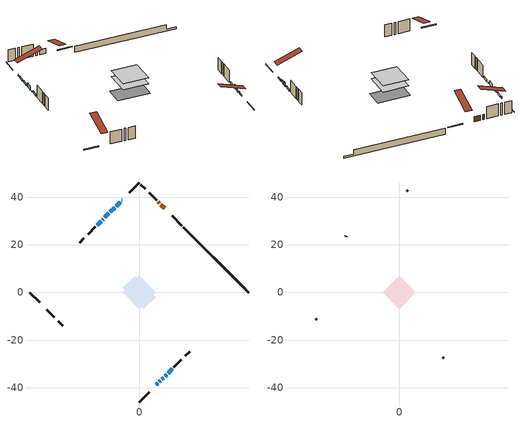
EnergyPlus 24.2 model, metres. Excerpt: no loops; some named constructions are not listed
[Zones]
conditioned space
 floor outside (Floor1 construction): -1.26,0 0,1.26 1.26,0 0,-1.26 z1.58
 floor adiabatic (AdiabaticFloorConstruction): -6.92,0 0,6.92 6.92,0 0,-6.92 z4.02
 floor foundation (Slab1 construction): -6.84,1.89 -1.89,6.84 6.84,-1.89 1.89,-6.84 z-0.86
 wall outside (RimJoist1 construction): 0,-45.88 4.11,-41.77 / -45.88,0 -41.77,-4.11 / 0,45.88 -4.11,41.77 / 17.85,28.03 13.74,32.14 z1.58:1.88
 wall outside (AdiabaticWallConstruction 1): 10.65,35.23 9.06,36.82 / 8.41,37.48 7.95,37.94 z1.58:3.61
 wall outside (AdiabaticWallConstruction): -7.2,38.68 -7.33,38.56 / 8.43,-37.45 8.81,-37.07 z1.58:2.47; 7.2,-38.68 7.78,-38.11 z1.58:2.27; -7.98,37.9 -9.71,36.18 / -10.36,35.52 -12.09,33.8 / 12.12,-33.76 13.84,-32.04 z1.58:2.39; 9.47,-36.42 10.23,-35.65 z1.58:2.8; 10.89,-34.99 11.46,-34.42 z1.58:3.18; -12.74,33.14 -14.43,31.45 z1.58:3.16; -15.09,30.8 -15.31,30.58 z1.58:1.89; -15.96,29.92 -17.69,28.2 z1.58:2.55
 wall outside (Wall1 construction): 14.5,-31.38 17.61,-28.28 / -38.68,-7.2 -35.58,-10.31 / -18.34,27.54 -21.45,24.44 / 7.29,38.59 4.19,41.7 z1.58:6.46
 wall outside (Wall3 construction): 19.33,-26.55 21.14,-24.75 / -33.86,-12.03 -32.05,-13.83 / -23.17,22.71 -24.98,20.91 / 2.46,43.42 0.66,45.23 z1.58:6.46
 wall foundation (FoundationWall1 construction): 18.51,27.37,-0.86 18.51,27.37,1.58 43.15,2.74,1.58 43.15,2.74,-0.13 45.88,0,-0.13 45.88,0,-0.86
 window (WindowConstruction 5): -7.2,38.68 -7.32,38.56 z1.58:2.47
 window (WindowConstruction 4): 7.2,-38.68 7.78,-38.11 z1.58:2.27
 window (WindowConstruction 10): 8.43,-37.45 8.81,-37.07 z1.58:2.47
 window (WindowConstruction 7): -7.98,37.9 -9.71,36.18 z1.58:2.39
 window (WindowConstruction 8): -10.36,35.52 -12.09,33.8 z1.58:2.39
 window (WindowConstruction 9): 9.47,-36.42 10.23,-35.65 z1.58:2.8
 window (WindowConstruction 6): 10.89,-34.99 11.46,-34.42 z1.58:3.18
 window (WindowConstruction): -12.74,33.14 -14.43,31.45 z1.58:3.16
 window (WindowConstruction 1): -15.09,30.79 -15.3,30.58 z1.58:1.88
 window (WindowConstruction 2): -15.96,29.92 -17.68,28.2 z1.58:2.55
 window (WindowConstruction 3): 12.12,-33.76 13.84,-32.04 z1.58:2.39
 door (Door): 10.65,35.23 9.06,36.82 z1.58:3.61
 door (Door 1): 8.4,37.48 7.95,37.93 z1.58:3.61
 ceiling adiabatic (AdiabaticFloorConstruction): 0,-6.92 6.92,0 0,6.92 -6.92,0 z4.02
attic - vented
 floor to conditioned space (Floor2 construction Reversed): -6.92,0 0,6.92 6.92,0 0,-6.92 z6.46
 wall outside (Wall2 construction): 18.26,-27.62 18.67,-27.21 / -34.92,-10.96 -34.51,-11.37 / -22.1,23.78 -22.51,23.37 / 3.53,42.35 3.12,42.76 z1.58:6.46
 roof outside (Roof1 construction): 6.54,-39.34,6.46 -0.2,-32.6,9.63 -1.97,-34.38,9.63 4.77,-41.12,6.46; -39.34,-6.54,6.46 -32.6,0.2,9.63 -34.38,1.97,9.63 -41.12,-4.77,6.46; -6.54,39.34,6.46 0.2,32.6,9.63 1.97,34.38,9.63 -4.77,41.12,6.46; 11.31,34.57,6.46 4.57,27.83,9.63 6.35,26.06,9.63 13.09,32.8,6.46
[Material] Roughness=Rough; Thermal Absorptance=0.9
Name | Thickness {m} | Conductivity {W/m-K} | Density {kg/m3} | Specific Heat {J/kg-K} | Solar Absorptance | Visible Absorptance
ceiling loosefill ins | 0.254 | 0.0480833 | 16.02 | 1046.75 | 0.7 | 0.7
ceiling stud and cavity | 0.1397 | 0.117886 | 65.682 | 1177.47 | 0.7 | 0.7
gypsum board | 0.0127 | 0.160291 | 801 | 837.4 | 0.6 | 0.6
[Construction]
Floor2 construction: ceiling loosefill ins, ceiling stud and cavity, gypsum board
[Schedule:Day:Interval]
interior lighting schedule day: No, 01:00, 0.108182, 04:00, 0.0901515, 05:00, 0.0991667, 06:00, 0.162273, 07:00, 0.270455, 08:00, 0.342576, 10:00, 0.369621, 11:00, 0.351591, 12:00, 0.333561, 13:00, 0.324545, 14:00, 0.31553, 15:00, 0.333561, 16:00, 0.369621, 17:00, 0.450758, 18:00, 0.585985, 19:00, 0.775303, 20:00, 0.955606, 21:00, 0.991667, 22:00, 0.712197, 23:00, 0.360606, 24:00, 0.162273
interior lighting schedule day 1: No, 01:00, 0.100909, 04:00, 0.0840909, 05:00, 0.0925, 06:00, 0.151364, 07:00, 0.252273, 08:00, 0.319545, 10:00, 0.344773, 11:00, 0.327955, 12:00, 0.311136, 13:00, 0.302727, 14:00, 0.294318, 15:00, 0.311136, 16:00, 0.344773, 17:00, 0.420455, 18:00, 0.546591, 19:00, 0.723182, 20:00, 0.891364, 21:00, 0.925, 22:00, 0.664318, 23:00, 0.336364, 24:00, 0.151364
interior lighting schedule day 2: No, 01:00, 0.0927273, 04:00, 0.0772727, 05:00, 0.085, 06:00, 0.139091, 07:00, 0.231818, 08:00, 0.293636, 10:00, 0.316818, 11:00, 0.301364, 12:00, 0.285909, 13:00, 0.278182, 14:00, 0.270455, 15:00, 0.285909, 16:00, 0.316818, 17:00, 0.386364, 18:00, 0.502273, 19:00, 0.664545, 20:00, 0.819091, 21:00, 0.85, 22:00, 0.610455, 23:00, 0.309091, 24:00, 0.139091
interior lighting schedule day 3: No, 01:00, 0.0845455, 04:00, 0.0704545, 05:00, 0.0775, 06:00, 0.126818, 07:00, 0.211364, 08:00, 0.267727, 10:00, 0.288864, 11:00, 0.274773, 12:00, 0.260682, 13:00, 0.253636, 14:00, 0.246591, 15:00, 0.260682, 16:00, 0.288864, 17:00, 0.352273, 18:00, 0.457955, 19:00, 0.605909, 20:00, 0.746818, 21:00, 0.775, 22:00, 0.556591, 23:00, 0.281818, 24:00, 0.126818
interior lighting schedule day 4: No, 01:00, 0.0763636, 04:00, 0.0636364, 05:00, 0.07, 06:00, 0.114545, 07:00, 0.190909, 08:00, 0.241818, 10:00, 0.260909, 11:00, 0.248182, 12:00, 0.235455, 13:00, 0.229091, 14:00, 0.222727, 15:00, 0.235455, 16:00, 0.260909, 17:00, 0.318182, 18:00, 0.413636, 19:00, 0.547273, 20:00, 0.674545, 21:00, 0.7, 22:00, 0.502727, 23:00, 0.254545, 24:00, 0.114545
interior lighting schedule day 5: No, 01:00, 0.0727273, 04:00, 0.0606061, 05:00, 0.0666667, 06:00, 0.109091, 07:00, 0.181818, 08:00, 0.230303, 10:00, 0.248485, 11:00, 0.236364, 12:00, 0.224242, 13:00, 0.218182, 14:00, 0.212121, 15:00, 0.224242, 16:00, 0.248485, 17:00, 0.30303, 18:00, 0.393939, 19:00, 0.521212, 20:00, 0.642424, 21:00, 0.666667, 22:00, 0.478788, 23:00, 0.242424, 24:00, 0.109091
interior lighting schedule day 6: No, 01:00, 0.0745455, 04:00, 0.0621212, 05:00, 0.0683333, 06:00, 0.111818, 07:00, 0.186364, 08:00, 0.236061, 10:00, 0.254697, 11:00, 0.242273, 12:00, 0.229848, 13:00, 0.223636, 14:00, 0.217424, 15:00, 0.229848, 16:00, 0.254697, 17:00, 0.310606, 18:00, 0.403788, 19:00, 0.534242, 20:00, 0.658485, 21:00, 0.683333, 22:00, 0.490758, 23:00, 0.248485, 24:00, 0.111818
interior lighting schedule day 7: No, 01:00, 0.08, 04:00, 0.0666667, 05:00, 0.0733333, 06:00, 0.12, 07:00, 0.2, 08:00, 0.253333, 10:00, 0.273333, 11:00, 0.26, 12:00, 0.246667, 13:00, 0.24, 14:00, 0.233333, 15:00, 0.246667, 16:00, 0.273333, 17:00, 0.333333, 18:00, 0.433333, 19:00, 0.573333, 20:00, 0.706667, 21:00, 0.733333, 22:00, 0.526667, 23:00, 0.266667, 24:00, 0.12
interior lighting schedule day 8: No, 01:00, 0.0890909, 04:00, 0.0742424, 05:00, 0.0816667, 06:00, 0.133636, 07:00, 0.222727, 08:00, 0.282121, 10:00, 0.304394, 11:00, 0.289545, 12:00, 0.274697, 13:00, 0.267273, 14:00, 0.259848, 15:00, 0.274697, 16:00, 0.304394, 17:00, 0.371212, 18:00, 0.482576, 19:00, 0.638485, 20:00, 0.78697, 21:00, 0.816667, 22:00, 0.586515, 23:00, 0.29697, 24:00, 0.133636
interior lighting schedule day 9: No, 01:00, 0.0972727, 04:00, 0.0810606, 05:00, 0.0891667, 06:00, 0.145909, 07:00, 0.243182, 08:00, 0.30803, 10:00, 0.332348, 11:00, 0.316136, 12:00, 0.299924, 13:00, 0.291818, 14:00, 0.283712, 15:00, 0.299924, 16:00, 0.332348, 17:00, 0.405303, 18:00, 0.526894, 19:00, 0.697121, 20:00, 0.859242, 21:00, 0.891667, 22:00, 0.640379, 23:00, 0.324242, 24:00, 0.145909
interior lighting schedule day 10: No, 01:00, 0.105455, 04:00, 0.0878788, 05:00, 0.0966667, 06:00, 0.158182, 07:00, 0.263636, 08:00, 0.333939, 10:00, 0.360303, 11:00, 0.342727, 12:00, 0.325152, 13:00, 0.316364, 14:00, 0.307576, 15:00, 0.325152, 16:00, 0.360303, 17:00, 0.439394, 18:00, 0.571212, 19:00, 0.755758, 20:00, 0.931515, 21:00, 0.966667, 22:00, 0.694242, 23:00, 0.351515, 24:00, 0.158182
interior lighting schedule day 11: No, 01:00, 0.109091, 04:00, 0.0909091, 05:00, 0.1, 06:00, 0.163636, 07:00, 0.272727, 08:00, 0.345455, 10:00, 0.372727, 11:00, 0.354545, 12:00, 0.336364, 13:00, 0.327273, 14:00, 0.318182, 15:00, 0.336364, 16:00, 0.372727, 17:00, 0.454545, 18:00, 0.590909, 19:00, 0.781818, 20:00, 0.963636, 21:00, 1, 22:00, 0.718182, 23:00, 0.363636, 24:00, 0.163636
interior lighting schedule default day; occupants schedule default day; clothes dryer schedule default day; cooking range schedule default day; mech vent bath fan 0 schedule default day; misc plug loads schedule default day; general water use schedule default day; heating setpoint default day; cooling season schedule day 2; cooling season schedule default day; exterior lighting schedule default day; natural vent schedule default day: No, 24:00, 0
occupants schedule day: No, 05:00, 0.426829, 06:00, 0.719512, 07:00, 1, 08:00, 0.670732, 09:00, 0.329268, 14:00, 0.170732, 15:00, 0.231707, 16:00, 0.329268, 17:00, 0.5, 18:00, 0.670732, 19:00, 0.829268, 21:00, 1, 22:00, 0.853659, 23:00, 0.646341, 24:00, 0.426829
clothes dryer schedule day: No, 01:00, 0.123457, 02:00, 0.0740741, 03:00, 0.0493827, 04:00, 0.0246914, 05:00, 0.0493827, 06:00, 0.0740741, 07:00, 0.197531, 08:00, 0.395062, 09:00, 0.592593, 10:00, 0.839506, 11:00, 0.962963, 12:00, 1, 13:00, 0.91358, 14:00, 0.82716, 15:00, 0.716049, 16:00, 0.753086, 17:00, 0.679012, 18:00, 0.666667, 20:00, 0.62963, 21:00, 0.641975, 22:00, 0.666667, 23:00, 0.54321, 24:00, 0.296296
cooking range schedule day: No, 05:00, 0.0597015, 06:00, 0.11194, 07:00, 0.171642, 08:00, 0.291045, 11:00, 0.343284, 12:00, 0.402985, 13:00, 0.462687, 14:00, 0.343284, 15:00, 0.291045, 16:00, 0.402985, 17:00, 0.567164, 18:00, 1, 19:00, 0.850746, 20:00, 0.432836, 21:00, 0.291045, 22:00, 0.231343, 23:00, 0.171642, 24:00, 0.11194
mech vent bath fan 0 schedule day: No, 07:00, 0, 08:00, 1, 09:00, 0.2, 24:00, 0
misc plug loads schedule day: No, 06:00, 0.705882, 07:00, 0.745098, 08:00, 0.803922, 15:00, 0.823529, 16:00, 0.862745, 17:00, 0.921569, 18:00, 0.980392, 19:00, 1, 20:00, 0.980392, 21:00, 0.941176, 22:00, 0.862745, 23:00, 0.784314, 24:00, 0.72549
general water use schedule day: No, 01:00, 0.315068, 03:00, 0.287671, 04:00, 0.342466, 05:00, 0.369863, 06:00, 0.520548, 07:00, 0.60274, 08:00, 0.534247, 10:00, 0.506849, 11:00, 0.465753, 14:00, 0.479452, 15:00, 0.534247, 16:00, 0.589041, 17:00, 0.69863, 18:00, 0.876712, 19:00, 0.890411, 20:00, 0.986301, 21:00, 1, 22:00, 0.863014, 23:00, 0.616438, 24:00, 0.465753
heating setpoint day: No, 07:00, 18, 23:00, 21, 24:00, 18
cooling season schedule day 1: No, 24:00, 1
exterior lighting schedule day: No, 01:00, 0.566667, 03:00, 0.524167, 05:00, 0.495833, 06:00, 0.5525, 07:00, 0.623333, 08:00, 0.580833, 09:00, 0.439167, 10:00, 0.354167, 12:00, 0.34, 13:00, 0.354167, 14:00, 0.396667, 15:00, 0.425, 16:00, 0.495833, 17:00, 0.623333, 18:00, 0.793333, 19:00, 0.906667, 20:00, 0.963333, 21:00, 0.991667, 22:00, 0.920833, 23:00, 0.793333, 24:00, 0.665833
exterior lighting schedule day 1: No, 01:00, 0.528571, 03:00, 0.488929, 05:00, 0.4625, 06:00, 0.515357, 07:00, 0.581429, 08:00, 0.541786, 09:00, 0.409643, 10:00, 0.330357, 12:00, 0.317143, 13:00, 0.330357, 14:00, 0.37, 15:00, 0.396429, 16:00, 0.4625, 17:00, 0.581429, 18:00, 0.74, 19:00, 0.845714, 20:00, 0.898571, 21:00, 0.925, 22:00, 0.858929, 23:00, 0.74, 24:00, 0.621071
exterior lighting schedule day 10: No, 01:00, 0.552381, 03:00, 0.510952, 05:00, 0.483333, 06:00, 0.538571, 07:00, 0.607619, 08:00, 0.56619, 09:00, 0.428095, 10:00, 0.345238, 12:00, 0.331429, 13:00, 0.345238, 14:00, 0.386667, 15:00, 0.414286, 16:00, 0.483333, 17:00, 0.607619, 18:00, 0.773333, 19:00, 0.88381, 20:00, 0.939048, 21:00, 0.966667, 22:00, 0.897619, 23:00, 0.773333, 24:00, 0.649048
exterior lighting schedule day 11: No, 01:00, 0.571429, 03:00, 0.528571, 05:00, 0.5, 06:00, 0.557143, 07:00, 0.628571, 08:00, 0.585714, 09:00, 0.442857, 10:00, 0.357143, 12:00, 0.342857, 13:00, 0.357143, 14:00, 0.4, 15:00, 0.428571, 16:00, 0.5, 17:00, 0.628571, 18:00, 0.8, 19:00, 0.914286, 20:00, 0.971429, 21:00, 1, 22:00, 0.928571, 23:00, 0.8, 24:00, 0.671429
exterior lighting schedule day 2: No, 01:00, 0.485714, 03:00, 0.449286, 05:00, 0.425, 06:00, 0.473571, 07:00, 0.534286, 08:00, 0.497857, 09:00, 0.376429, 10:00, 0.303571, 12:00, 0.291429, 13:00, 0.303571, 14:00, 0.34, 15:00, 0.364286, 16:00, 0.425, 17:00, 0.534286, 18:00, 0.68, 19:00, 0.777143, 20:00, 0.825714, 21:00, 0.85, 22:00, 0.789286, 23:00, 0.68, 24:00, 0.570714
exterior lighting schedule day 3: No, 01:00, 0.442857, 03:00, 0.409643, 05:00, 0.3875, 06:00, 0.431786, 07:00, 0.487143, 08:00, 0.453929, 09:00, 0.343214, 10:00, 0.276786, 12:00, 0.265714, 13:00, 0.276786, 14:00, 0.31, 15:00, 0.332143, 16:00, 0.3875, 17:00, 0.487143, 18:00, 0.62, 19:00, 0.708571, 20:00, 0.752857, 21:00, 0.775, 22:00, 0.719643, 23:00, 0.62, 24:00, 0.520357
exterior lighting schedule day 4: No, 01:00, 0.4, 03:00, 0.37, 05:00, 0.35, 06:00, 0.39, 07:00, 0.44, 08:00, 0.41, 09:00, 0.31, 10:00, 0.25, 12:00, 0.24, 13:00, 0.25, 14:00, 0.28, 15:00, 0.3, 16:00, 0.35, 17:00, 0.44, 18:00, 0.56, 19:00, 0.64, 20:00, 0.68, 21:00, 0.7, 22:00, 0.65, 23:00, 0.56, 24:00, 0.47
exterior lighting schedule day 5: No, 01:00, 0.380952, 03:00, 0.352381, 05:00, 0.333333, 06:00, 0.371429, 07:00, 0.419048, 08:00, 0.390476, 09:00, 0.295238, 10:00, 0.238095, 12:00, 0.228571, 13:00, 0.238095, 14:00, 0.266667, 15:00, 0.285714, 16:00, 0.333333, 17:00, 0.419048, 18:00, 0.533333, 19:00, 0.609524, 20:00, 0.647619, 21:00, 0.666667, 22:00, 0.619048, 23:00, 0.533333, 24:00, 0.447619
exterior lighting schedule day 6: No, 01:00, 0.390476, 03:00, 0.36119, 05:00, 0.341667, 06:00, 0.380714, 07:00, 0.429524, 08:00, 0.400238, 09:00, 0.302619, 10:00, 0.244048, 12:00, 0.234286, 13:00, 0.244048, 14:00, 0.273333, 15:00, 0.292857, 16:00, 0.341667, 17:00, 0.429524, 18:00, 0.546667, 19:00, 0.624762, 20:00, 0.66381, 21:00, 0.683333, 22:00, 0.634524, 23:00, 0.546667, 24:00, 0.45881
exterior lighting schedule day 7: No, 01:00, 0.419048, 03:00, 0.387619, 05:00, 0.366667, 06:00, 0.408571, 07:00, 0.460952, 08:00, 0.429524, 09:00, 0.324762, 10:00, 0.261905, 12:00, 0.251429, 13:00, 0.261905, 14:00, 0.293333, 15:00, 0.314286, 16:00, 0.366667, 17:00, 0.460952, 18:00, 0.586667, 19:00, 0.670476, 20:00, 0.712381, 21:00, 0.733333, 22:00, 0.680952, 23:00, 0.586667, 24:00, 0.492381
exterior lighting schedule day 8: No, 01:00, 0.466667, 03:00, 0.431667, 05:00, 0.408333, 06:00, 0.455, 07:00, 0.513333, 08:00, 0.478333, 09:00, 0.361667, 10:00, 0.291667, 12:00, 0.28, 13:00, 0.291667, 14:00, 0.326667, 15:00, 0.35, 16:00, 0.408333, 17:00, 0.513333, 18:00, 0.653333, 19:00, 0.746667, 20:00, 0.793333, 21:00, 0.816667, 22:00, 0.758333, 23:00, 0.653333, 24:00, 0.548333
exterior lighting schedule day 9: No, 01:00, 0.509524, 03:00, 0.47131, 05:00, 0.445833, 06:00, 0.496786, 07:00, 0.560476, 08:00, 0.522262, 09:00, 0.394881, 10:00, 0.318452, 12:00, 0.305714, 13:00, 0.318452, 14:00, 0.356667, 15:00, 0.382143, 16:00, 0.445833, 17:00, 0.560476, 18:00, 0.713333, 19:00, 0.815238, 20:00, 0.86619, 21:00, 0.891667, 22:00, 0.827976, 23:00, 0.713333, 24:00, 0.59869
[Schedule:Week:Daily]
exterior lighting schedule Week Rule - Oct28-Nov3: exterior lighting schedule day 9, exterior lighting schedule day 9, exterior lighting schedule day 9, exterior lighting schedule day 9, exterior lighting schedule day 10, exterior lighting schedule day 10, exterior lighting schedule day 10, exterior lighting schedule default day, exterior lighting schedule default day, exterior lighting schedule default day, exterior lighting schedule default day, exterior lighting schedule default day
exterior lighting schedule Week Rule - Nov4-Nov24: exterior lighting schedule day 10, exterior lighting schedule day 10, exterior lighting schedule day 10, exterior lighting schedule day 10, exterior lighting schedule day 10, exterior lighting schedule day 10, exterior lighting schedule day 10, exterior lighting schedule default day, exterior lighting schedule default day, exterior lighting schedule default day, exterior lighting schedule default day, exterior lighting schedule default day
exterior lighting schedule Week Rule - Nov25-Dec1: exterior lighting schedule day 10, exterior lighting schedule day 10, exterior lighting schedule day 10, exterior lighting schedule day 10, exterior lighting schedule day 10, exterior lighting schedule day 10, exterior lighting schedule day 11, exterior lighting schedule default day, exterior lighting schedule default day, exterior lighting schedule default day, exterior lighting schedule default day, exterior lighting schedule default day
exterior lighting schedule Week Rule - Dec2-Dec31: exterior lighting schedule day 11, exterior lighting schedule day 11, exterior lighting schedule day 11, exterior lighting schedule day 11, exterior lighting schedule day 11, exterior lighting schedule day 11, exterior lighting schedule day 11, exterior lighting schedule default day, exterior lighting schedule default day, exterior lighting schedule default day, exterior lighting schedule default day, exterior lighting schedule default day
